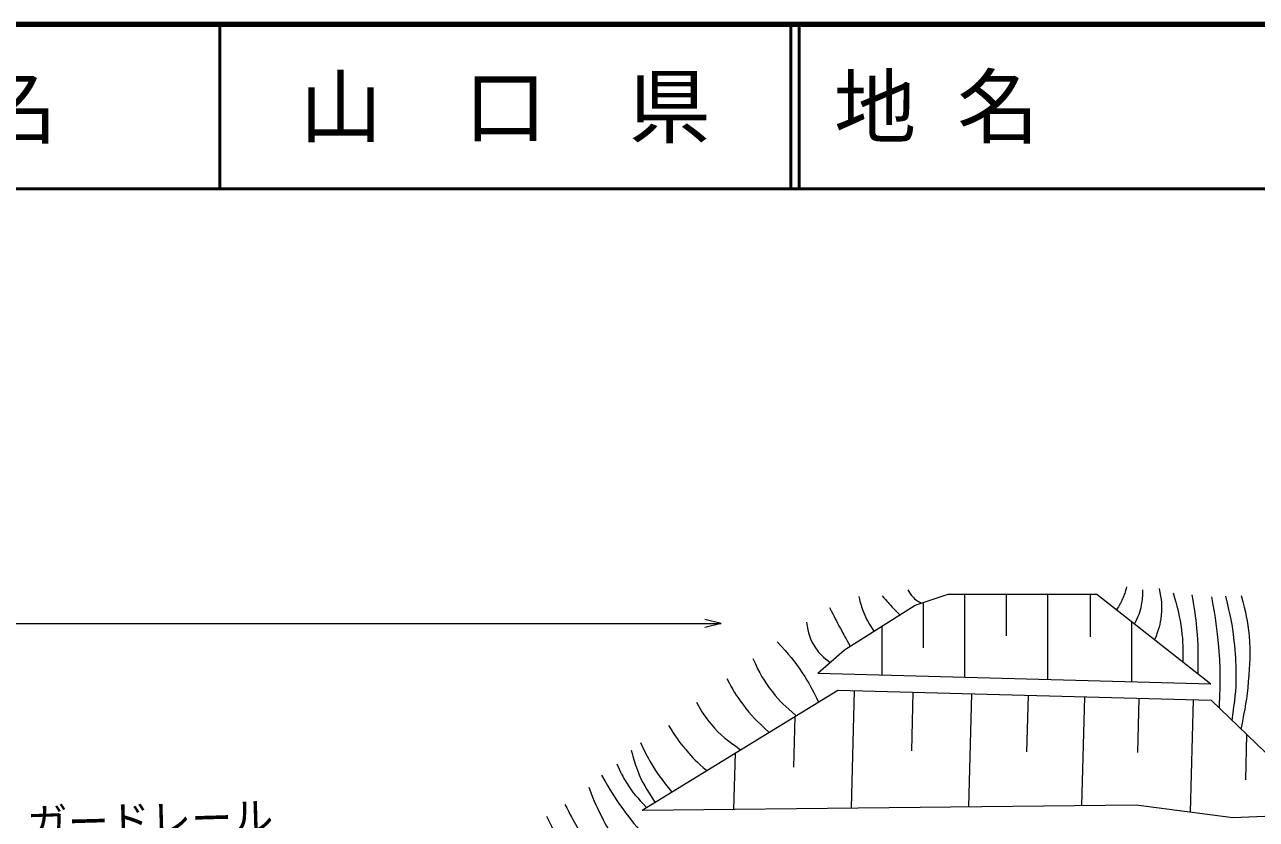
# Model space of a CAD drawing. Units: millimetres, scale not verified. Extents: x 40000 to 680000, y 20000 to 380000.
# Drawn here: x 321127 to 396080, y 331616 to 380000 of the extents above; entities that cross this region are included whole.
import ezdxf
from ezdxf.enums import TextEntityAlignment as Align

# ---------------------------------------------------------------- set-up
doc = ezdxf.new("R2010")
doc.units = ezdxf.units.MM
doc.header["$LTSCALE"] = 1000
for name, color, linetype, lineweight in [('M-BGD', 7, 'Continuous', 13), ('M-STR-HTXT', 7, 'Continuous', 13), ('M-TTL', 2, 'Continuous', 140), ('M-TTL-LINE', 7, 'Continuous', 50), ('M-TTL-TXT', 7, 'Continuous', 13)]:
    doc.layers.add(name, color=color, linetype=linetype, lineweight=lineweight)
doc.styles.add('ＭＳ ゴシック', font='')
doc.styles.get('ＭＳ ゴシック').set_extended_font_data('MS Gothic')

msp = doc.modelspace()

# ---------------------------------------------------------------- linework, layer by layer
at = {"layer": 'M-BGD'}
for p, q in [((375316, 344662), (377327, 345317)), ((375805, 344822), (375805, 342056)), ((377327, 345317), (386365, 345317)), ((378327, 345317), (378327, 340273)), ((380849, 345317), (380849, 342795)), ((383370, 345317), (383370, 340136)), ((385961, 345317), (385961, 342726)), ((386365, 345317), (393316, 339866)), ((371009, 341936), (375316, 344662)), ((373284, 343376), (373284, 340411)), ((388482, 343657), (388482, 339997)), ((369398, 340516), (371009, 341936)), ((369398, 340516), (393316, 339866)), ((358708, 332178), (370612, 339483)), ((370612, 339483), (393320, 338865)), ((371612, 339456), (371417, 332313)), ((375183, 339359), (375086, 335787)), ((378754, 339261), (378567, 332389)), ((382190, 339168), (382097, 335732)), ((385627, 339074), (385447, 332462)), ((388933, 338985), (388843, 335678)), ((392239, 338895), (392053, 332073)), ((393320, 338865), (400474, 331976)), ((367995, 337877), (367911, 334799)), ((395490, 336775), (395415, 334024)), ((364360, 335647), (364267, 332237))]:
    msp.add_line(p, q, dxfattribs=at)
msp.add_lwpolyline([(358708, 332178), (388775, 332498), (394648, 331736), (400474, 331976)], dxfattribs=at)
for points, knots in [([(374867, 345583), (375058, 345298), (375121, 345164), (375368, 344986), (375491, 344897), (375547, 344859), (375703, 344788)], [0, 0, 0, 0, 1, 1, 1, 2, 2, 2, 2]), ([(388181, 345764), (388089, 345423), (388059, 345311), (387939, 345037), (387819, 344765), (387758, 344668), (387571, 344371)], [0, 0, 0, 0, 1, 1, 1, 2, 2, 2, 2]), ([(389150, 345594), (389154, 345168), (389146, 345013), (389078, 344649), (388990, 344186), (388894, 344006), (388665, 343514)], [0, 0, 0, 0, 1, 1, 1, 2, 2, 2, 2]), ([(390168, 345667), (390297, 344960), (390354, 344676), (390289, 344044), (390228, 343444), (390134, 343189), (389889, 342554)], [0, 0, 0, 0, 1, 1, 1, 2, 2, 2, 2]), ([(371884, 345186), (371996, 344725), (372040, 344574), (372191, 344200), (372379, 343735), (372492, 343572), (372806, 343074)], [0, 0, 0, 0, 1, 1, 1, 2, 2, 2, 2]), ([(373306, 345234), (373633, 344857), (373718, 344751), (374001, 344459), (374148, 344306), (374197, 344255), (374384, 344073)], [0, 0, 0, 0, 1, 1, 1, 2, 2, 2, 2]), ([(391016, 345401), (391279, 344519), (391357, 344231), (391477, 343462), (391611, 342592), (391603, 342252), (391601, 341211)], [0, 0, 0, 0, 1, 1, 1, 2, 2, 2, 2]), ([(392155, 345279), (392328, 344329), (392369, 344043), (392446, 343244), (392549, 342176), (392528, 341789), (392509, 340499)], [0, 0, 0, 0, 1, 1, 1, 2, 2, 2, 2]), ([(393342, 345158), (393606, 343739), (393675, 343305), (393778, 342105), (393903, 340658), (393872, 340127), (393816, 338387)], [0, 0, 0, 0, 1, 1, 1, 2, 2, 2, 2]), ([(394206, 345204), (394495, 343942), (394599, 343562), (394714, 342490), (394801, 341689), (394835, 341236), (394836, 340430), (394837, 339341), (394761, 338938), (394579, 337652)], [0, 0, 0, 0, 1, 1, 1, 2, 2, 2, 3, 3, 3, 3]), ([(395151, 345252), (395448, 344139), (395540, 343760), (395635, 342781), (395739, 341707), (395676, 341094), (395587, 340018), (395492, 338875), (395405, 338463), (395135, 337117)], [0, 0, 0, 0, 1, 1, 1, 2, 2, 2, 3, 3, 3, 3]), ([(370107, 344523), (370418, 343897), (370499, 343729), (370770, 343231), (370998, 342811), (371076, 342675), (371372, 342166)], [0, 0, 0, 0, 1, 1, 1, 2, 2, 2, 2]), ([(368701, 343627), (368837, 342932), (368874, 342593), (369246, 342064), (369530, 341660), (369711, 341498), (370146, 341176)], [0, 0, 0, 0, 1, 1, 1, 2, 2, 2, 2]), ([(366920, 342427), (367673, 341594), (367927, 341331), (368447, 340537), (368881, 339873), (369022, 339604), (369430, 338757)], [0, 0, 0, 0, 1, 1, 1, 2, 2, 2, 2]), ([(365430, 341410), (365897, 340449), (366054, 340095), (366629, 339374), (367128, 338749), (367371, 338526), (368074, 337926)], [0, 0, 0, 0, 1, 1, 1, 2, 2, 2, 2]), ([(363852, 340198), (364249, 339449), (364393, 339205), (364821, 338623), (365363, 337885), (365640, 337649), (366425, 336913)], [0, 0, 0, 0, 1, 1, 1, 2, 2, 2, 2]), ([(362010, 338744), (362363, 338112), (362510, 337897), (362907, 337411), (363493, 336694), (363834, 336486), (364697, 335853)], [0, 0, 0, 0, 1, 1, 1, 2, 2, 2, 2]), ([(360314, 337339), (360757, 336630), (360900, 336400), (361356, 335861), (361811, 335322), (362013, 335143), (362636, 334589)], [0, 0, 0, 0, 1, 1, 1, 2, 2, 2, 2]), ([(358040, 335822), (358174, 335257), (358237, 335074), (358412, 334611), (358719, 333795), (358936, 333517), (359485, 332655)], [0, 0, 0, 0, 1, 1, 1, 2, 2, 2, 2]), ([(358606, 336291), (358884, 335675), (358982, 335488), (359268, 334998), (359685, 334284), (359893, 334052), (360508, 333283)], [0, 0, 0, 0, 1, 1, 1, 2, 2, 2, 2]), ([(356229, 334310), (356798, 333324), (356968, 333027), (357521, 332258), (358070, 331495), (358294, 331241), (359041, 330394)], [0, 0, 0, 0, 1, 1, 1, 2, 2, 2, 2]), ([(357168, 334998), (357403, 334442), (357497, 334260), (357766, 333819), (358154, 333183), (358377, 332977), (358974, 332342)], [0, 0, 0, 0, 1, 1, 1, 2, 2, 2, 2]), ([(355454, 333583), (355818, 332633), (355949, 332340), (356342, 331580), (356894, 330510), (357183, 330155), (358024, 328997)], [0, 0, 0, 0, 1, 1, 1, 2, 2, 2, 2]), ([(354001, 332523), (354614, 331348), (354815, 330947), (355503, 330051), (356147, 329213), (356447, 328922), (357350, 328073)], [0, 0, 0, 0, 1, 1, 1, 2, 2, 2, 2]), ([(352886, 331820), (353344, 330847), (353533, 330527), (354049, 329760), (354863, 328551), (355344, 328179), (356586, 327024)], [0, 0, 0, 0, 1, 1, 1, 2, 2, 2, 2])]:
    msp.add_open_spline(points, degree=3, knots=knots, dxfattribs=at)
at = {"layer": 'M-STR-HTXT'}
for p, q in [((92399, 343543), (363517, 343543)), ((363517, 343543), (362517, 343793)), ((363517, 343543), (362517, 343293))]:
    msp.add_line(p, q, dxfattribs=at)
at = {"layer": 'M-TTL'}
msp.add_line((680000, 380000), (40000, 380000), dxfattribs=at)
at = {"layer": 'M-TTL-LINE'}
for p, q in [((333000, 380000), (333000, 370000)), ((367750, 380000), (367750, 370000)), ((368250, 380000), (368250, 370000)), ((40000, 370000), (680000, 370000))]:
    msp.add_line(p, q, dxfattribs=at)

# ---------------------------------------------------------------- texts
at = {"layer": 'M-STR-HTXT', "style": 'ＭＳ ゴシック'}
msp.add_text('ガードレール', height=1833, rotation=1.628, dxfattribs=at).set_placement((328799, 330119), align=Align.BOTTOM_CENTER)
at = {"layer": 'M-TTL-TXT', "style": 'ＭＳ ゴシック'}
for s, p in [('県\u3000名', (315625, 375000)), ('山\u3000口\u3000県', (350375, 375000))]:
    msp.add_text(s, height=3666, dxfattribs=at).set_placement(p, align=Align.MIDDLE_CENTER)
msp.add_text('地 名      長門市三隅下', height=3666, dxfattribs=at).set_placement((370380, 375000), align=Align.MIDDLE_LEFT)

doc.saveas('drawing.dxf')
